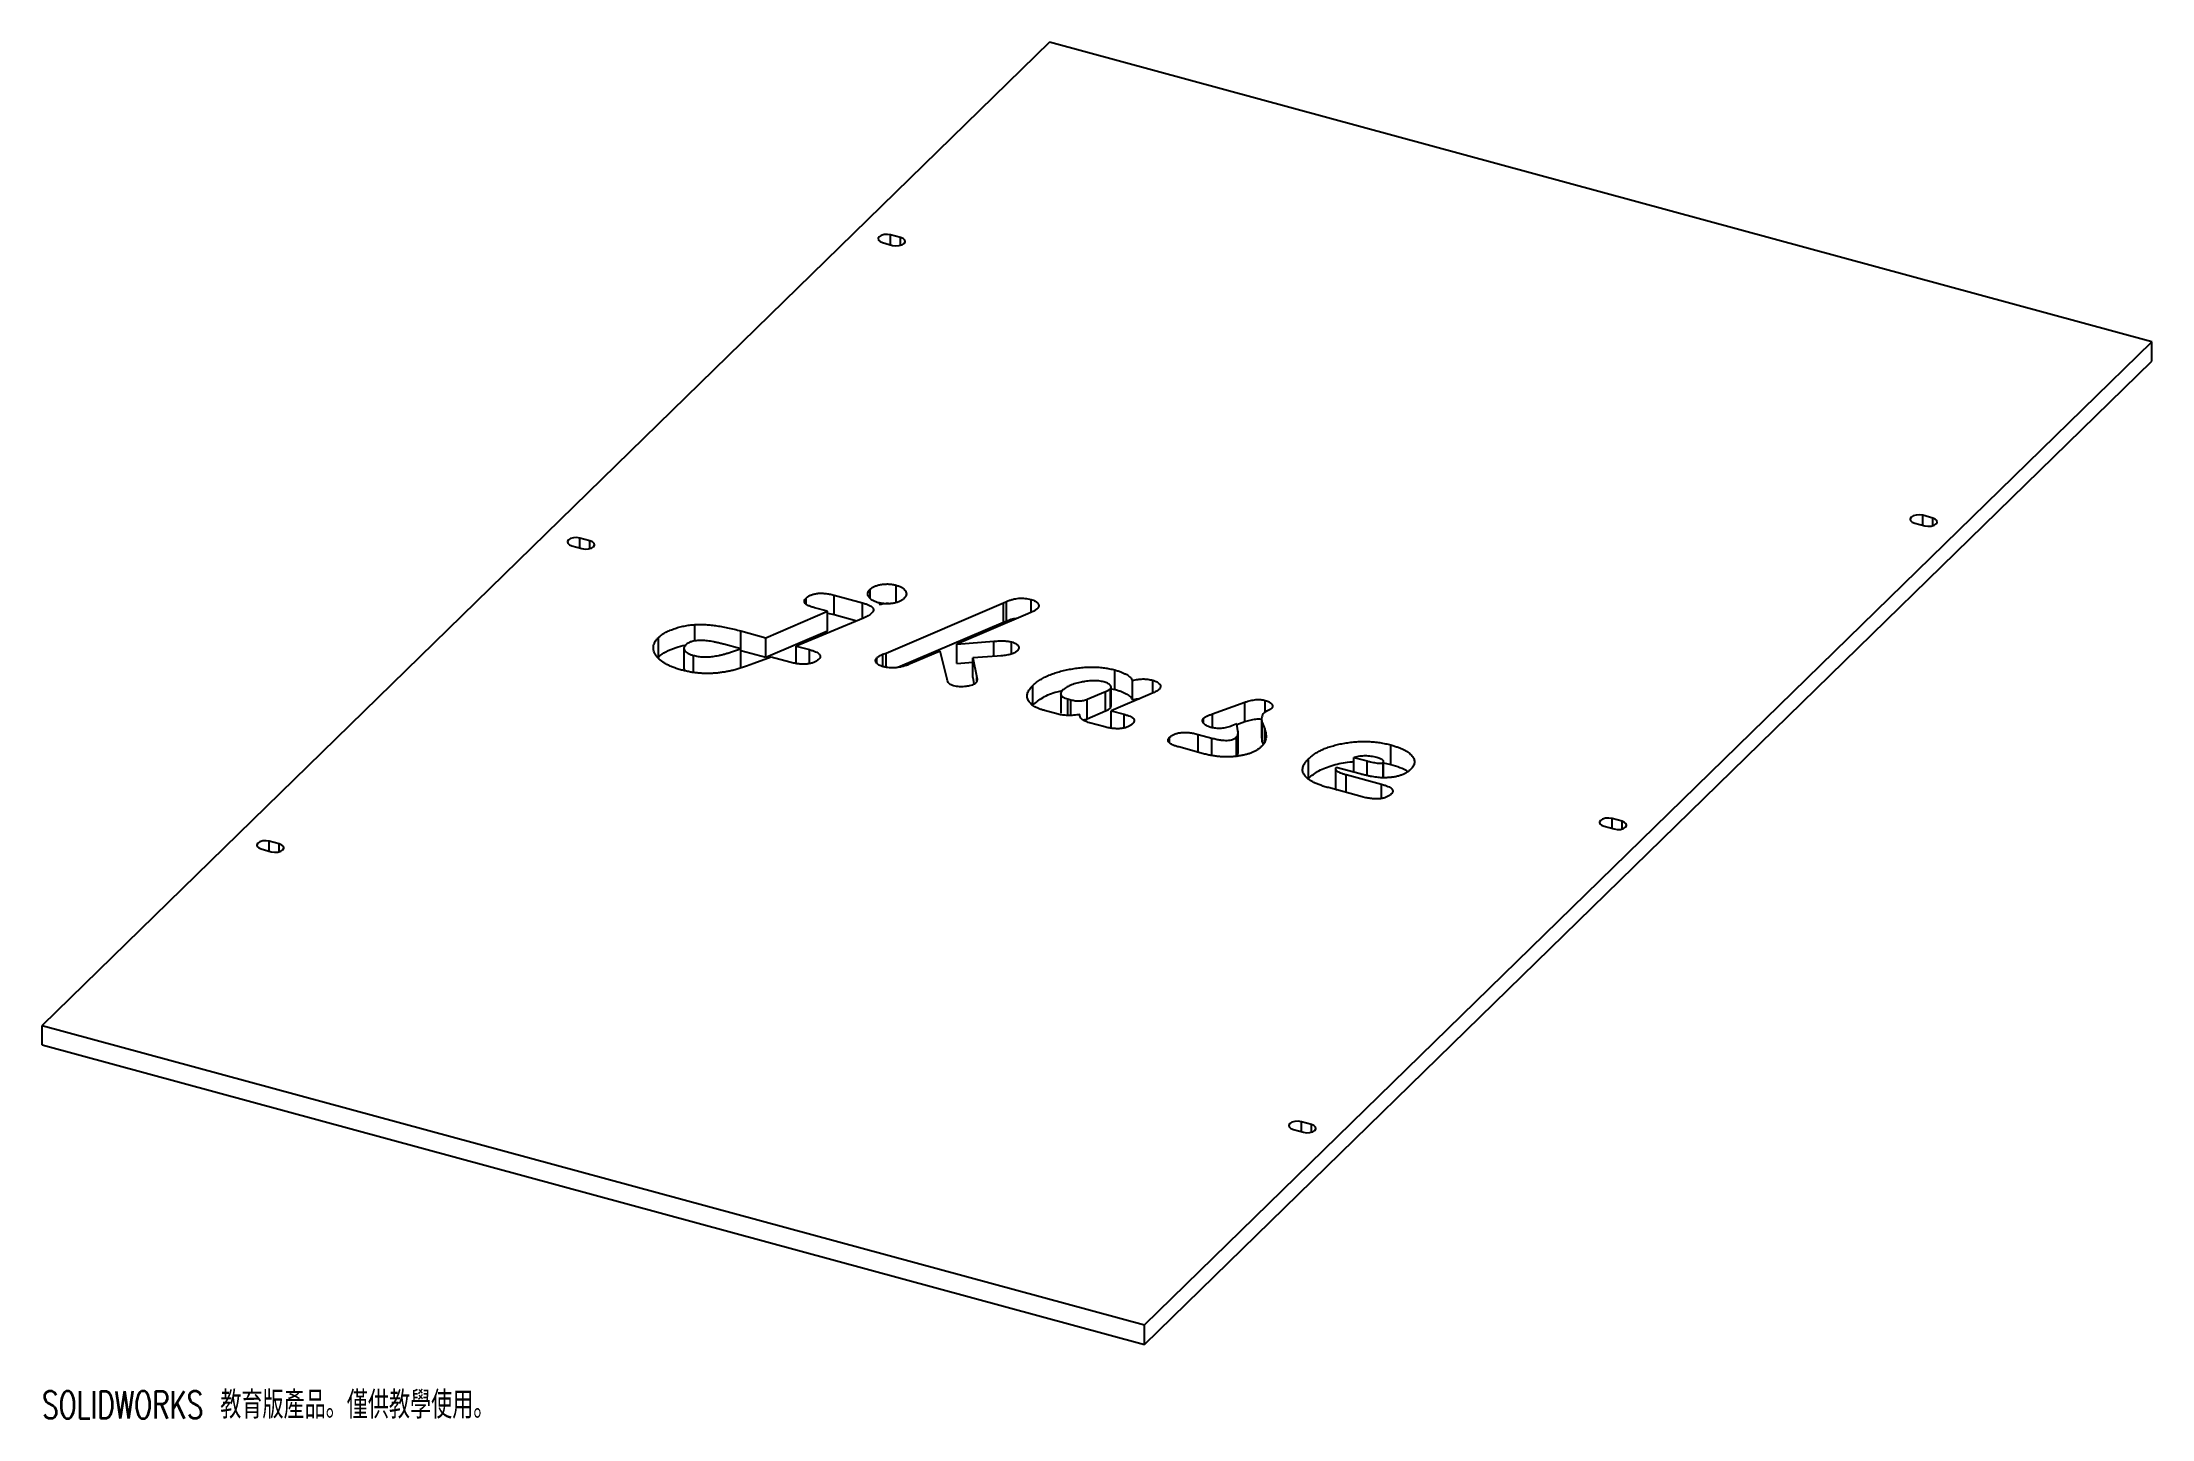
# Paper-space layout '_不等角視圖' of a CAD drawing. Header units: millimetres. Extents: x -188 to 185, y -127 to 116.
import ezdxf

# ---------------------------------------------------------------- set-up
doc = ezdxf.new("R2010")
doc.units = ezdxf.units.MM
doc.styles.add('SLDTEXTSTYLE0', font='TXT', dxfattribs={"width": 0.7, "bigfont": 'bigfont'})

psp = doc.layouts.new('_不等角視圖')

# ---------------------------------------------------------------- linework, layer by layer
at = {"color": 7, "linetype": 'Continuous', "lineweight": 25}
for p, q in [((-10.06, 115.72), (-187.87, -57.83)), ((184.51, 62.84), (-10.06, 115.72)), ((-39.52, 80.34), (-37.75, 79.86)), ((-36.35, 81.23), (-38.12, 81.71)), ((6.7, -110.71), (184.51, 62.84)), ((184.51, 59.41), (184.51, 62.84)), ((6.7, -114.14), (184.51, 59.41)), ((142.67, 30.83), (144.44, 30.35)), ((145.84, 31.71), (144.07, 32.2)), ((-94.36, 26.82), (-92.59, 26.34)), ((-91.19, 27.71), (-92.96, 28.19)), ((-41.73, 17.6), (-41.73, 19.14)), ((-37.15, 16.82), (-37.15, 19.87)), ((-60.16, 10.6), (-49.26, 15.27)), ((-53.03, 16.57), (-53.03, 17.58)), ((-49.26, 15.27), (-51.53, 15.88)), ((-49.26, 11.84), (-49.26, 15.27)), ((-48.1, 18.11), (-43.05, 16.74)), ((-48.1, 14.68), (-48.1, 18.11)), ((-43.05, 14), (-43.05, 16.74)), ((-38.92, 7.89), (-18.2, 16.76)), ((-18.2, 16.76), (-17.68, 16.99)), ((-18.2, 13.34), (-18.2, 16.76)), ((-17.68, 13.56), (-17.68, 16.99)), ((-13.33, 15.06), (-13.88, 14.83)), ((-13.32, 15.06), (-13.32, 17.35)), ((-72.65, 10.02), (-72.65, 12.91)), ((-64.55, 11.79), (-60.16, 10.6)), ((-64.55, 8.36), (-64.55, 11.79)), ((-60.16, 7.17), (-49.26, 11.84)), ((-42.92, 14.05), (-54.77, 9.13)), ((-48.1, 14.68), (-44.06, 13.58)), ((-36.81, 5.37), (-18.2, 13.34)), ((-13.88, 14.83), (-26.42, 9.47)), ((-18.2, 13.34), (-17.68, 13.56)), ((-79.08, 7.19), (-79.08, 10.62)), ((-74.59, 8.74), (-74.59, 5.31)), ((-72.92, 4.49), (-72.92, 7.48)), ((-64.57, 8.63), (-67.52, 9.44)), ((-64.57, 5.21), (-64.57, 8.63)), ((-64.55, 8.36), (-60.16, 7.17)), ((-60.16, 7.17), (-60.16, 10.6)), ((-54.77, 9.13), (-52.44, 8.5)), ((-54.77, 6.03), (-54.77, 9.13)), ((-52.44, 6.02), (-52.44, 8.5)), ((-39.46, 7.67), (-38.92, 7.89)), ((-29.36, 8.21), (-34.66, 5.96)), ((-28.13, 3.26), (-29.36, 8.21)), ((-26.42, 9.47), (-19.86, 9.98)), ((-26.42, 6.04), (-26.42, 9.47)), ((-19.86, 7.3), (-19.86, 9.98)), ((-16.76, 7.75), (-16.76, 9.86)), ((-62.26, 6.04), (-63.53, 5.57)), ((-59.17, 7.17), (-62.26, 6.04)), ((-55.89, 6.27), (-59.17, 7.17)), ((-40.53, 6.12), (-40.53, 7.04)), ((-26.42, 6.04), (-23.62, 6.26)), ((-19.3, 7.34), (-23.62, 7.02)), ((-23.62, 7.02), (-22.89, 3.58)), ((-23.62, 3.59), (-23.62, 7.02)), ((-18.64, 7.39), (-19.3, 7.34)), ((1.45, 1.48), (1.45, 4.91)), ((-28.07, 3), (-28.13, 3.26)), ((-23.62, 3.59), (-23.39, 2.46)), ((-13.03, -1.28), (-13.03, 2.15)), ((-8.09, 0.68), (-8.09, -2.74)), ((-3.39, -0.28), (-0.16, 1.1)), ((-0.16, -2.33), (-0.16, 1.1)), ((0.72, -1.83), (0.72, 1.6)), ((7.69, 0.64), (0.8, -2.29)), ((0.85, -1.56), (0.85, 1.87)), ((0.85, 1.59), (1.45, 1.48)), ((4.58, -0.38), (4.58, 3.05)), ((8.22, 0.86), (7.69, 0.64)), ((8.15, 0.83), (8.15, 3.09)), ((-8.54, -2.91), (-10.93, -2.26)), ((-6.85, -0.21), (-6.32, -0.35)), ((-6.85, -3.12), (-6.85, -0.21)), ((-6.32, -3.08), (-6.32, -0.35)), ((-4.68, -3.19), (-4.68, -2.96)), ((-3.39, -3.7), (-3.39, -0.28)), ((-3.39, -3.7), (-0.16, -2.33)), ((0.72, -1.83), (0.78, -1.56)), ((0.8, -2.29), (3.13, -2.92)), ((0.8, -5.38), (0.8, -2.29)), ((3.13, -5.29), (3.13, -2.92)), ((17.13, -4.48), (17.13, -3.63)), ((18.73, -2.83), (24.42, -0.78)), ((24.42, -4.21), (24.42, -0.78)), ((27.36, -3.72), (27.36, -7.15)), ((28.03, -2.52), (28.03, -0.47)), ((-0.31, -5.14), (-3.01, -4.41)), ((11.14, -7.97), (11.14, -6.98)), ((16.16, -6.46), (18.6, -7.12)), ((16.16, -9.62), (16.16, -6.46)), ((18.6, -10.17), (18.6, -7.12)), ((23.01, -4.63), (22.13, -4.98)), ((22.94, -10.37), (22.94, -6.94)), ((23.21, -5.84), (23.01, -4.63)), ((23.03, -4.71), (24.42, -4.21)), ((23.24, -9.6), (23.24, -6.18)), ((27.39, -7.15), (27.49, -7.78)), ((27.49, -4.35), (27.93, -5.56)), ((27.49, -7.78), (27.49, -4.35)), ((27.93, -7.79), (27.93, -5.56)), ((17.14, -9.89), (12.74, -8.69)), ((27.49, -7.78), (27.66, -8.23)), ((35.67, -14.21), (35.67, -10.78)), ((43.68, -10.52), (46, -11.15)), ((43.68, -13.15), (43.68, -10.52)), ((50.2, -11.77), (50.2, -8.34)), ((40.42, -12.56), (40.42, -15.99)), ((44.77, -13.45), (40.56, -12.3)), ((42.31, -13.57), (48.57, -15.27)), ((48.81, -14.11), (48.81, -11.42)), ((48.9, -14.12), (48.9, -11.23)), ((48.9, -11.51), (50.2, -11.77)), ((45.13, -17.49), (39.16, -15.87)), ((48.57, -17.77), (48.57, -15.27)), ((91, -21.81), (89.23, -21.33)), ((-146.03, -25.81), (-147.79, -25.33)), ((87.83, -22.69), (89.6, -23.17)), ((-149.19, -26.7), (-147.43, -27.18)), ((-187.87, -57.83), (6.7, -110.71)), ((-187.87, -61.26), (-187.87, -57.83)), ((-187.87, -61.26), (6.7, -114.14)), ((33, -76.22), (34.76, -76.7)), ((36.17, -75.33), (34.4, -74.85)), ((6.7, -114.14), (6.7, -110.71))]:
    psp.add_line(p, q, dxfattribs=at)
at = {"color": 8, "linetype": 'Continuous', "lineweight": 25}
for p, q in [((-38.12, 79.96), (-38.12, 81.71)), ((-36.35, 79.86), (-36.35, 81.23)), ((144.07, 30.45), (144.07, 32.2)), ((145.84, 30.35), (145.84, 31.71)), ((-92.96, 26.44), (-92.96, 28.19)), ((-91.19, 26.34), (-91.19, 27.71)), ((-39.46, 5.5), (-39.46, 7.67)), ((-38.92, 5.4), (-38.92, 7.89)), ((-22.89, 2.98), (-22.89, 3.58)), ((18.73, -5.29), (18.73, -2.83)), ((46, -13.74), (46, -11.15)), ((42.31, -16.73), (42.31, -13.57)), ((89.23, -23.07), (89.23, -21.33)), ((91, -23.17), (91, -21.81)), ((-147.79, -27.08), (-147.79, -25.33)), ((-146.03, -27.18), (-146.03, -25.81)), ((34.4, -76.6), (34.4, -74.85)), ((36.17, -76.7), (36.17, -75.33))]:
    psp.add_line(p, q, dxfattribs=at)
at = {"color": 7, "linetype": 'Continuous', "lineweight": 25, "flags": 128}
for points in [[(-38.12, 81.71), (-38.68, 81.8), (-39.26, 81.77), (-39.78, 81.62), (-40.15, 81.39), (-40.31, 81.1), (-40.25, 80.8), (-39.97, 80.53), (-39.52, 80.34)], [(-37.75, 79.86), (-37.19, 79.78), (-36.61, 79.81), (-36.09, 79.95), (-35.73, 80.19), (-35.56, 80.47), (-35.62, 80.77), (-35.9, 81.04), (-36.35, 81.23)], [(144.07, 32.2), (143.51, 32.28), (142.93, 32.25), (142.41, 32.11), (142.04, 31.87), (141.88, 31.58), (141.94, 31.28), (142.22, 31.02), (142.67, 30.83)], [(144.44, 30.35), (145, 30.26), (145.58, 30.29), (146.1, 30.44), (146.47, 30.67), (146.63, 30.96), (146.57, 31.26), (146.29, 31.52), (145.84, 31.71)], [(-92.96, 28.19), (-93.52, 28.27), (-94.1, 28.24), (-94.61, 28.1), (-94.98, 27.87), (-95.15, 27.58), (-95.09, 27.28), (-94.81, 27.01), (-94.36, 26.82)], [(-92.59, 26.34), (-92.03, 26.25), (-91.45, 26.29), (-90.93, 26.43), (-90.56, 26.66), (-90.39, 26.95), (-90.46, 27.25), (-90.73, 27.52), (-91.19, 27.71)], [(89.23, -21.33), (88.67, -21.24), (88.09, -21.27), (87.58, -21.42), (87.21, -21.65), (87.04, -21.94), (87.1, -22.24), (87.38, -22.5), (87.83, -22.69)], [(89.6, -23.17), (90.16, -23.26), (90.74, -23.23), (91.26, -23.09), (91.63, -22.85), (91.8, -22.56), (91.73, -22.26), (91.46, -22), (91, -21.81)], [(-147.79, -25.33), (-148.35, -25.25), (-148.94, -25.28), (-149.45, -25.42), (-149.82, -25.66), (-149.99, -25.95), (-149.93, -26.25), (-149.65, -26.51), (-149.19, -26.7)], [(-147.43, -27.18), (-146.86, -27.27), (-146.28, -27.24), (-145.77, -27.09), (-145.4, -26.86), (-145.23, -26.57), (-145.29, -26.27), (-145.57, -26), (-146.03, -25.81)], [(34.4, -74.85), (33.84, -74.76), (33.25, -74.79), (32.74, -74.94), (32.37, -75.17), (32.2, -75.46), (32.26, -75.76), (32.54, -76.03), (33, -76.22)], [(34.76, -76.7), (35.33, -76.78), (35.91, -76.75), (36.42, -76.61), (36.79, -76.37), (36.96, -76.09), (36.9, -75.79), (36.62, -75.52), (36.17, -75.33)]]:
    psp.add_lwpolyline(points, dxfattribs=at)
at = {"color": 7, "linetype": 'Continuous', "lineweight": 25}
for points, knots in [([(-40.31, 16.78), (-40.51, 16.84), (-40.89, 16.96), (-41.37, 17.2), (-41.73, 17.49), (-41.99, 17.81), (-42.13, 18.15), (-42.14, 18.49), (-42.01, 18.83), (-41.82, 19.04), (-41.73, 19.14)], [0, 0, 0, 0, 0.127804, 0.250703, 0.372885, 0.5, 0.627115, 0.749297, 0.872196, 1, 1, 1, 1]), ([(-41.73, 19.14), (-41.61, 19.24), (-41.38, 19.44), (-40.91, 19.69), (-40.36, 19.88), (-39.74, 20.01), (-39.08, 20.08), (-38.41, 20.09), (-37.76, 20.02), (-37.35, 19.92), (-37.15, 19.87)], [0, 0, 0, 0, 0.127804, 0.250703, 0.372885, 0.5, 0.627115, 0.749297, 0.872196, 1, 1, 1, 1]), ([(-37.15, 19.87), (-36.95, 19.81), (-36.57, 19.69), (-36.09, 19.45), (-35.72, 19.17), (-35.46, 18.85), (-35.33, 18.51), (-35.31, 18.17), (-35.45, 17.83), (-35.63, 17.62), (-35.73, 17.51)], [0, 0, 0, 0, 0.127804, 0.250703, 0.372885, 0.5, 0.627115, 0.749297, 0.872196, 1, 1, 1, 1]), ([(-51.53, 15.88), (-51.73, 15.94), (-52.1, 16.05), (-52.57, 16.24), (-52.94, 16.43), (-53.18, 16.65), (-53.33, 16.87), (-53.35, 17.11), (-53.26, 17.35), (-53.11, 17.5), (-53.03, 17.58)], [0, 0, 0, 0, 0.162571, 0.306707, 0.431551, 0.545856, 0.653409, 0.760675, 0.873126, 1, 1, 1, 1]), ([(-53.03, 17.58), (-52.91, 17.69), (-52.68, 17.9), (-52.21, 18.14), (-51.65, 18.32), (-51.03, 18.43), (-50.35, 18.47), (-49.62, 18.42), (-48.86, 18.3), (-48.36, 18.18), (-48.1, 18.11)], [0, 0, 0, 0, 0.1254224, 0.2416454, 0.351959, 0.464816, 0.5824845, 0.7085882, 0.8463796, 1, 1, 1, 1]), ([(-49.26, 14.93), (-49.26, 14.93), (-48.84, 14.9), (-48.47, 14.79), (-48.1, 14.68)], [0, 0, 0, 0, 0.004929, 1, 1, 1, 1]), ([(-43.05, 16.74), (-42.84, 16.68), (-42.45, 16.57), (-41.94, 16.36), (-41.56, 16.15), (-41.28, 15.92), (-41.14, 15.68), (-41.13, 15.43), (-41.23, 15.16), (-41.39, 14.99), (-41.47, 14.91)], [0, 0, 0, 0, 0.16211, 0.304092, 0.429135, 0.543747, 0.650388, 0.758483, 0.872522, 1, 1, 1, 1]), ([(-41.47, 14.91), (-41.55, 14.83), (-41.72, 14.69), (-42.05, 14.47), (-42.45, 14.26), (-42.76, 14.12), (-42.92, 14.05)], [0, 0, 0, 0, 0.217445, 0.453913, 0.716313, 1, 1, 1, 1]), ([(-35.73, 17.51), (-35.85, 17.41), (-36.08, 17.22), (-36.54, 16.97), (-37.1, 16.78), (-37.72, 16.65), (-38.38, 16.58), (-39.04, 16.57), (-39.7, 16.64), (-40.1, 16.73), (-40.31, 16.78)], [0, 0, 0, 0, 0.127804, 0.250703, 0.372885, 0.5, 0.627115, 0.749297, 0.872196, 1, 1, 1, 1]), ([(-40.14, 16.45), (-39.91, 16.51), (-39.33, 16.66), (-38.58, 16.7), (-38.17, 16.62), (-38.13, 16.61)], [0, 0, 0, 0, 0.37831, 0.936696, 1, 1, 1, 1]), ([(-17.68, 16.99), (-17.5, 17.06), (-17.15, 17.2), (-16.59, 17.37), (-16.04, 17.49), (-15.49, 17.56), (-14.94, 17.57), (-14.39, 17.55), (-13.84, 17.47), (-13.5, 17.39), (-13.32, 17.35)], [0, 0, 0, 0, 0.146264, 0.281099, 0.406706, 0.526791, 0.641274, 0.756892, 0.875174, 1, 1, 1, 1]), ([(-12.22, 15.72), (-12.28, 15.66), (-12.41, 15.55), (-12.67, 15.39), (-12.97, 15.22), (-13.21, 15.11), (-13.33, 15.06)], [0, 0, 0, 0, 0.215421, 0.455513, 0.713431, 1, 1, 1, 1]), ([(-13.32, 17.35), (-13.18, 17.3), (-12.9, 17.22), (-12.56, 17.05), (-12.28, 16.85), (-12.09, 16.63), (-11.97, 16.39), (-11.95, 16.16), (-12.03, 15.93), (-12.15, 15.79), (-12.22, 15.72)], [0, 0, 0, 0, 0.13161, 0.257943, 0.381164, 0.511159, 0.638984, 0.758259, 0.877853, 1, 1, 1, 1]), ([(-79.08, 10.62), (-78.92, 10.76), (-78.59, 11.06), (-77.96, 11.47), (-77.22, 11.83), (-76.39, 12.16), (-75.51, 12.45), (-74.58, 12.67), (-73.62, 12.83), (-72.97, 12.88), (-72.65, 12.91)], [0, 0, 0, 0, 0.122088, 0.245153, 0.370377, 0.500452, 0.63075, 0.75555, 0.87863, 1, 1, 1, 1]), ([(-72.65, 12.91), (-72.37, 12.92), (-71.8, 12.95), (-70.91, 12.93), (-69.98, 12.85), (-68.99, 12.74), (-67.95, 12.57), (-66.86, 12.36), (-65.71, 12.1), (-64.94, 11.89), (-64.55, 11.79)], [0, 0, 0, 0, 0.097257, 0.201241, 0.312329, 0.430955, 0.558465, 0.695743, 0.843041, 1, 1, 1, 1]), ([(-17.68, 13.56), (-17.33, 13.7), (-16.71, 13.95), (-15.95, 14.04), (-15.62, 14.08)], [0, 0, 0, 0, 0.568145, 1, 1, 1, 1]), ([(-75.01, 4.89), (-75.28, 4.97), (-75.8, 5.12), (-76.53, 5.38), (-77.19, 5.66), (-77.79, 5.97), (-78.32, 6.3), (-78.78, 6.65), (-79.18, 7.03), (-79.5, 7.43), (-79.75, 7.83), (-79.92, 8.24), (-80, 8.65), (-79.98, 9.05), (-79.9, 9.45), (-79.72, 9.84), (-79.45, 10.24), (-79.21, 10.49), (-79.08, 10.62)], [0, 0, 0, 0, 0.069514, 0.136253, 0.201226, 0.264435, 0.326951, 0.389595, 0.45243, 0.515853, 0.578951, 0.640045, 0.699473, 0.758258, 0.816801, 0.876416, 0.936868, 1, 1, 1, 1]), ([(-79.08, 7.19), (-78.68, 7.52), (-77.86, 8.18), (-76.14, 8.83), (-74.93, 9.2), (-74.33, 9.27), (-74.31, 9.28)], [0, 0, 0, 0, 0.354732, 0.709715, 0.9888, 1, 1, 1, 1]), ([(-74.29, 9.31), (-74.37, 9.23), (-74.51, 9.06), (-74.61, 8.8), (-74.57, 8.54), (-74.44, 8.29), (-74.2, 8.05), (-73.86, 7.83), (-73.44, 7.63), (-73.1, 7.53), (-72.92, 7.48)], [0, 0, 0, 0, 0.123259, 0.241276, 0.357306, 0.477, 0.60076, 0.725527, 0.857043, 1, 1, 1, 1]), ([(-67.52, 9.44), (-67.74, 9.49), (-68.14, 9.6), (-68.75, 9.75), (-69.33, 9.86), (-69.88, 9.96), (-70.4, 10.03), (-70.89, 10.08), (-71.36, 10.11), (-71.8, 10.11), (-72.21, 10.09), (-72.6, 10.05), (-72.96, 9.99), (-73.28, 9.9), (-73.58, 9.79), (-73.85, 9.65), (-74.1, 9.49), (-74.23, 9.37), (-74.29, 9.31)], [0, 0, 0, 0, 0.0937075, 0.1810266, 0.2622604, 0.3392748, 0.4097064, 0.4754559, 0.5374675, 0.5947172, 0.6490045, 0.6997189, 0.7489524, 0.7970634, 0.8456017, 0.8951835, 0.9461264, 1, 1, 1, 1]), ([(-72.92, 7.48), (-72.65, 7.42), (-72.12, 7.29), (-71.25, 7.2), (-70.35, 7.2), (-69.59, 7.27), (-68.96, 7.37), (-68.44, 7.47), (-67.88, 7.6), (-67.29, 7.76), (-66.66, 7.93), (-65.99, 8.14), (-65.29, 8.38), (-64.81, 8.55), (-64.57, 8.63)], [0, 0, 0, 0, 0.0970985, 0.1930806, 0.2889473, 0.3904771, 0.4457427, 0.5065978, 0.5733107, 0.6460847, 0.7248488, 0.8105764, 0.902045, 1, 1, 1, 1]), ([(-52.44, 8.5), (-52.24, 8.44), (-51.85, 8.33), (-51.36, 8.13), (-50.97, 7.93), (-50.7, 7.72), (-50.56, 7.49), (-50.52, 7.25), (-50.62, 7), (-50.75, 6.85), (-50.83, 6.77)], [0, 0, 0, 0, 0.165055, 0.312056, 0.438429, 0.55326, 0.66041, 0.766664, 0.876232, 1, 1, 1, 1]), ([(-40.53, 7.04), (-40.47, 7.09), (-40.35, 7.2), (-40.1, 7.36), (-39.81, 7.52), (-39.58, 7.62), (-39.46, 7.67)], [0, 0, 0, 0, 0.21603, 0.457935, 0.713268, 1, 1, 1, 1]), ([(-19.86, 9.98), (-19.54, 10), (-18.94, 10.04), (-18.1, 10.04), (-17.37, 9.99), (-16.95, 9.9), (-16.76, 9.86)], [0, 0, 0, 0, 0.3069444, 0.5724922, 0.8013201, 1, 1, 1, 1]), ([(-15.74, 8.29), (-15.81, 8.23), (-15.94, 8.11), (-16.19, 7.95), (-16.5, 7.82), (-16.84, 7.69), (-17.22, 7.6), (-17.65, 7.51), (-18.13, 7.44), (-18.46, 7.41), (-18.64, 7.39)], [0, 0, 0, 0, 0.11302, 0.223959, 0.337997, 0.455947, 0.578812, 0.70873, 0.849718, 1, 1, 1, 1]), ([(-16.76, 9.86), (-16.62, 9.81), (-16.35, 9.73), (-16.02, 9.57), (-15.76, 9.38), (-15.58, 9.17), (-15.48, 8.94), (-15.46, 8.72), (-15.55, 8.5), (-15.68, 8.36), (-15.74, 8.29)], [0, 0, 0, 0, 0.134649, 0.259555, 0.383051, 0.50935, 0.633866, 0.753992, 0.873208, 1, 1, 1, 1]), ([(-63.53, 5.57), (-63.78, 5.48), (-64.26, 5.31), (-65.01, 5.08), (-65.75, 4.88), (-66.48, 4.71), (-67.21, 4.57), (-67.94, 4.46), (-68.67, 4.36), (-69.39, 4.31), (-70.11, 4.28), (-70.82, 4.28), (-71.53, 4.31), (-72.24, 4.37), (-72.94, 4.45), (-73.64, 4.57), (-74.33, 4.72), (-74.78, 4.83), (-75.01, 4.89)], [0, 0, 0, 0, 0.0733705, 0.1443784, 0.2124541, 0.2782938, 0.3421226, 0.4045969, 0.4651662, 0.5246466, 0.5832857, 0.6414051, 0.6993348, 0.7577689, 0.8168753, 0.8766855, 0.9375924, 1, 1, 1, 1]), ([(-74.58, 5.31), (-74.58, 5.3), (-74.68, 5.12), (-74.49, 4.93), (-74.31, 4.75)], [0, 0, 0, 0, 0.036235, 1, 1, 1, 1]), ([(-50.83, 6.77), (-50.95, 6.66), (-51.18, 6.46), (-51.66, 6.21), (-52.23, 6.04), (-52.87, 5.94), (-53.57, 5.91), (-54.31, 5.95), (-55.1, 6.08), (-55.61, 6.21), (-55.89, 6.27)], [0, 0, 0, 0, 0.121983, 0.2353356, 0.3449345, 0.4591951, 0.5778162, 0.7055157, 0.8441869, 1, 1, 1, 1]), ([(-39.4, 5.48), (-39.54, 5.52), (-39.81, 5.61), (-40.17, 5.77), (-40.44, 5.96), (-40.64, 6.17), (-40.75, 6.39), (-40.78, 6.62), (-40.71, 6.84), (-40.59, 6.97), (-40.53, 7.04)], [0, 0, 0, 0, 0.136149, 0.265829, 0.392433, 0.519037, 0.64426, 0.763265, 0.879511, 1, 1, 1, 1]), ([(-34.66, 5.96), (-34.87, 5.88), (-35.27, 5.72), (-35.89, 5.53), (-36.51, 5.39), (-37.11, 5.3), (-37.7, 5.26), (-38.29, 5.28), (-38.86, 5.35), (-39.22, 5.43), (-39.4, 5.48)], [0, 0, 0, 0, 0.153583, 0.293496, 0.423478, 0.542965, 0.658406, 0.770942, 0.882865, 1, 1, 1, 1]), ([(-13.03, 2.15), (-12.85, 2.32), (-12.5, 2.64), (-11.86, 3.1), (-11.15, 3.51), (-10.37, 3.89), (-9.51, 4.23), (-8.59, 4.54), (-7.58, 4.8), (-6.53, 5.03), (-5.44, 5.21), (-4.37, 5.34), (-3.33, 5.41), (-2.32, 5.43), (-1.33, 5.38), (-0.37, 5.29), (0.56, 5.13), (1.15, 4.98), (1.45, 4.91)], [0, 0, 0, 0, 0.0649, 0.12826, 0.191466, 0.25429, 0.317715, 0.382102, 0.448052, 0.516538, 0.584429, 0.648666, 0.710123, 0.769869, 0.827606, 0.88481, 0.942135, 1, 1, 1, 1]), ([(1.45, 4.91), (1.66, 4.85), (2.07, 4.73), (2.65, 4.53), (3.14, 4.31), (3.59, 4.09), (3.94, 3.84), (4.23, 3.59), (4.45, 3.33), (4.54, 3.14), (4.58, 3.05)], [0, 0, 0, 0, 0.148469, 0.287729, 0.419248, 0.543323, 0.66139, 0.775405, 0.88792, 1, 1, 1, 1]), ([(-27, 2.11), (-27.14, 2.15), (-27.42, 2.24), (-27.73, 2.46), (-27.97, 2.71), (-28.03, 2.9), (-28.07, 3)], [0, 0, 0, 0, 0.232858, 0.466629, 0.71761, 1, 1, 1, 1]), ([(-23.06, 2.64), (-23.15, 2.56), (-23.33, 2.41), (-23.73, 2.23), (-24.21, 2.09), (-24.76, 1.99), (-25.35, 1.93), (-25.92, 1.93), (-26.48, 1.99), (-26.83, 2.07), (-27, 2.11)], [0, 0, 0, 0, 0.116073, 0.232071, 0.353539, 0.486655, 0.620706, 0.749385, 0.872923, 1, 1, 1, 1]), ([(-22.89, 3.58), (-22.88, 3.48), (-22.84, 3.3), (-22.85, 3.04), (-22.91, 2.82), (-23.01, 2.7), (-23.06, 2.64)], [0, 0, 0, 0, 0.313972, 0.580604, 0.808766, 1, 1, 1, 1]), ([(-10.93, -2.26), (-11.12, -2.2), (-11.49, -2.1), (-11.99, -1.91), (-12.44, -1.71), (-12.82, -1.48), (-13.17, -1.24), (-13.45, -0.98), (-13.67, -0.7), (-13.84, -0.41), (-13.95, -0.1), (-14.01, 0.21), (-14, 0.53), (-13.93, 0.85), (-13.79, 1.17), (-13.61, 1.49), (-13.35, 1.82), (-13.14, 2.04), (-13.03, 2.15)], [0, 0, 0, 0, 0.06493, 0.126827, 0.186993, 0.245644, 0.303664, 0.361399, 0.420633, 0.480616, 0.541512, 0.602803, 0.66433, 0.727075, 0.7916, 0.857725, 0.927236, 1, 1, 1, 1]), ([(-13.03, -1.28), (-12.46, -0.82), (-11.33, 0.1), (-9.39, 0.94), (-8.09, 1.21), (-7.77, 1.28)], [0, 0, 0, 0, 0.429415, 0.858874, 1, 1, 1, 1]), ([(-7.7, 1.37), (-7.78, 1.28), (-7.93, 1.12), (-8.07, 0.88), (-8.11, 0.66), (-8.04, 0.45), (-7.88, 0.25), (-7.63, 0.07), (-7.27, -0.08), (-7, -0.16), (-6.85, -0.21)], [0, 0, 0, 0, 0.1479617, 0.2809313, 0.3992904, 0.5088574, 0.6192992, 0.7339822, 0.8597913, 1, 1, 1, 1]), ([(-0.5, 2.8), (-0.63, 2.84), (-0.89, 2.9), (-1.33, 2.96), (-1.78, 3), (-2.26, 3.01), (-2.76, 2.99), (-3.29, 2.94), (-3.84, 2.86), (-4.59, 2.73), (-5.48, 2.52), (-6.4, 2.2), (-7.17, 1.82), (-7.53, 1.51), (-7.7, 1.37)], [0, 0, 0, 0, 0.052309, 0.105644, 0.159961, 0.216069, 0.276577, 0.340232, 0.408142, 0.480813, 0.623943, 0.755386, 0.878942, 1, 1, 1, 1]), ([(0.72, 1.6), (0.75, 1.65), (0.83, 1.74), (0.86, 1.9), (0.78, 2.07), (0.65, 2.24), (0.45, 2.41), (0.19, 2.56), (-0.13, 2.7), (-0.37, 2.77), (-0.5, 2.8)], [0, 0, 0, 0, 0.1013229, 0.204401, 0.3155455, 0.4404686, 0.5742439, 0.7104772, 0.8505196, 1, 1, 1, 1]), ([(-0.16, 1.1), (0.03, 1.18), (0.37, 1.33), (0.61, 1.52), (0.72, 1.6)], [0, 0, 0, 0, 0.56228, 1, 1, 1, 1]), ([(1.45, 1.48), (1.66, 1.42), (2.07, 1.3), (2.65, 1.1), (3.14, 0.88), (3.59, 0.66), (3.94, 0.41), (4.23, 0.16), (4.45, -0.1), (4.54, -0.29), (4.58, -0.38)], [0, 0, 0, 0, 0.148469, 0.287729, 0.419248, 0.543323, 0.66139, 0.775405, 0.88792, 1, 1, 1, 1]), ([(4.58, 3.05), (4.73, 3.08), (5.03, 3.16), (5.49, 3.24), (5.95, 3.29), (6.4, 3.32), (6.85, 3.3), (7.29, 3.27), (7.73, 3.19), (8.01, 3.12), (8.15, 3.09)], [0, 0, 0, 0, 0.13787, 0.267826, 0.39149, 0.513356, 0.632002, 0.751776, 0.87289, 1, 1, 1, 1]), ([(8.15, 3.09), (8.29, 3.04), (8.58, 2.96), (8.94, 2.79), (9.21, 2.59), (9.41, 2.37), (9.53, 2.15), (9.54, 1.91), (9.47, 1.68), (9.34, 1.54), (9.27, 1.47)], [0, 0, 0, 0, 0.135644, 0.2653888, 0.3888357, 0.5152415, 0.639201, 0.7577356, 0.8757339, 1, 1, 1, 1]), ([(9.27, 1.47), (9.22, 1.42), (9.1, 1.31), (8.86, 1.16), (8.56, 1.01), (8.33, 0.91), (8.22, 0.86)], [0, 0, 0, 0, 0.211809, 0.4493446, 0.7113049, 1, 1, 1, 1]), ([(-4.68, -2.96), (-5.05, -3.01), (-5.76, -3.11), (-6.79, -3.13), (-7.73, -3.09), (-8.27, -2.97), (-8.54, -2.91)], [0, 0, 0, 0, 0.293089, 0.552243, 0.783735, 1, 1, 1, 1]), ([(-6.32, -0.35), (-6.18, -0.39), (-5.92, -0.45), (-5.52, -0.52), (-5.13, -0.56), (-4.75, -0.57), (-4.39, -0.54), (-4.04, -0.49), (-3.7, -0.4), (-3.5, -0.32), (-3.39, -0.28)], [0, 0, 0, 0, 0.144708, 0.2798649, 0.4055769, 0.5237592, 0.6403336, 0.7553219, 0.8737414, 1, 1, 1, 1]), ([(-3.01, -4.41), (-3.15, -4.37), (-3.43, -4.29), (-3.79, -4.14), (-4.09, -3.98), (-4.34, -3.81), (-4.52, -3.61), (-4.64, -3.41), (-4.7, -3.19), (-4.68, -3.04), (-4.68, -2.96)], [0, 0, 0, 0, 0.1419503, 0.2714272, 0.3949916, 0.5154146, 0.6312222, 0.7486117, 0.8705232, 1, 1, 1, 1]), ([(-4.13, -3.92), (-4.08, -3.91), (-3.8, -3.88), (-3.58, -3.78), (-3.39, -3.7)], [0, 0, 0, 0, 0.189153, 1, 1, 1, 1]), ([(-0.16, -2.33), (0.03, -2.25), (0.37, -2.1), (0.61, -1.91), (0.72, -1.83)], [0, 0, 0, 0, 0.56228, 1, 1, 1, 1]), ([(3.13, -2.92), (3.32, -2.98), (3.68, -3.08), (4.15, -3.26), (4.5, -3.46), (4.76, -3.67), (4.88, -3.89), (4.9, -4.12), (4.81, -4.36), (4.67, -4.51), (4.59, -4.59)], [0, 0, 0, 0, 0.161777, 0.304562, 0.432041, 0.544948, 0.651814, 0.758468, 0.872769, 1, 1, 1, 1]), ([(4.58, -0.38), (4.89, -0.3), (5.28, -0.19), (5.71, -0.17), (5.8, -0.17)], [0, 0, 0, 0, 0.805035, 1, 1, 1, 1]), ([(18.42, -5.23), (18.28, -5.19), (18, -5.1), (17.64, -4.93), (17.35, -4.73), (17.12, -4.51), (16.97, -4.28), (16.92, -4.05), (16.96, -3.83), (17.07, -3.7), (17.13, -3.63)], [0, 0, 0, 0, 0.132162, 0.262212, 0.392822, 0.527264, 0.658152, 0.776182, 0.888522, 1, 1, 1, 1]), ([(17.13, -3.63), (17.21, -3.57), (17.37, -3.43), (17.74, -3.24), (18.19, -3.03), (18.54, -2.9), (18.73, -2.83)], [0, 0, 0, 0, 0.1921, 0.422447, 0.69022, 1, 1, 1, 1]), ([(24.42, -0.78), (24.59, -0.73), (24.91, -0.62), (25.4, -0.49), (25.88, -0.4), (26.34, -0.33), (26.79, -0.31), (27.22, -0.33), (27.64, -0.38), (27.9, -0.44), (28.03, -0.47)], [0, 0, 0, 0, 0.156861, 0.298757, 0.431175, 0.554463, 0.66987, 0.779853, 0.889652, 1, 1, 1, 1]), ([(27.82, -2.67), (27.72, -2.79), (27.51, -3.03), (27.37, -3.44), (27.35, -3.88), (27.44, -4.19), (27.49, -4.35)], [0, 0, 0, 0, 0.22587, 0.4605478, 0.7183659, 1, 1, 1, 1]), ([(28.42, -2.29), (28.3, -2.36), (28.07, -2.47), (27.9, -2.61), (27.82, -2.67)], [0, 0, 0, 0, 0.5415597, 1, 1, 1, 1]), ([(28.03, -0.47), (28.16, -0.51), (28.41, -0.59), (28.73, -0.74), (28.99, -0.92), (29.16, -1.13), (29.29, -1.34), (29.31, -1.55), (29.25, -1.75), (29.14, -1.88), (29.08, -1.94)], [0, 0, 0, 0, 0.134522, 0.262623, 0.389138, 0.517803, 0.645269, 0.764585, 0.879895, 1, 1, 1, 1]), ([(29.08, -1.94), (29.06, -1.96), (29, -2.01), (28.86, -2.09), (28.66, -2.18), (28.51, -2.26), (28.42, -2.29)], [0, 0, 0, 0, 0.140576, 0.352943, 0.639153, 1, 1, 1, 1]), ([(4.59, -4.59), (4.47, -4.7), (4.24, -4.91), (3.76, -5.16), (3.2, -5.33), (2.57, -5.45), (1.9, -5.48), (1.18, -5.44), (0.43, -5.33), (-0.05, -5.21), (-0.31, -5.14)], [0, 0, 0, 0, 0.127508, 0.244515, 0.357277, 0.471798, 0.59026, 0.714211, 0.850239, 1, 1, 1, 1]), ([(12.74, -8.69), (12.54, -8.63), (12.16, -8.52), (11.66, -8.33), (11.29, -8.13), (11.02, -7.92), (10.87, -7.69), (10.84, -7.46), (10.93, -7.22), (11.07, -7.06), (11.14, -6.98)], [0, 0, 0, 0, 0.165442, 0.310681, 0.439182, 0.55399, 0.660153, 0.765416, 0.876358, 1, 1, 1, 1]), ([(11.14, -6.98), (11.26, -6.87), (11.5, -6.67), (11.98, -6.42), (12.55, -6.24), (13.19, -6.14), (13.88, -6.11), (14.62, -6.15), (15.39, -6.27), (15.89, -6.4), (16.16, -6.46)], [0, 0, 0, 0, 0.125172, 0.240392, 0.351714, 0.464952, 0.584306, 0.710974, 0.848104, 1, 1, 1, 1]), ([(22.13, -4.98), (21.97, -5.04), (21.66, -5.14), (21.18, -5.27), (20.7, -5.36), (20.23, -5.41), (19.76, -5.43), (19.3, -5.4), (18.85, -5.34), (18.57, -5.27), (18.42, -5.23)], [0, 0, 0, 0, 0.146765, 0.282234, 0.409648, 0.529882, 0.646619, 0.761768, 0.878505, 1, 1, 1, 1]), ([(18.6, -7.12), (18.86, -7.19), (19.34, -7.32), (20.06, -7.45), (20.7, -7.52), (21.29, -7.53), (21.82, -7.48), (22.28, -7.36), (22.66, -7.18), (22.84, -7.02), (22.94, -6.94)], [0, 0, 0, 0, 0.17532, 0.329243, 0.462374, 0.579244, 0.684413, 0.78523, 0.887417, 1, 1, 1, 1]), ([(22.94, -6.94), (23, -6.87), (23.13, -6.72), (23.22, -6.46), (23.26, -6.16), (23.23, -5.95), (23.21, -5.84)], [0, 0, 0, 0, 0.205686, 0.4388, 0.701717, 1, 1, 1, 1]), ([(24.42, -4.21), (24.72, -4.11), (25.33, -3.91), (26.29, -3.76), (27, -3.72), (27.32, -3.78), (27.36, -3.79)], [0, 0, 0, 0, 0.342403, 0.684424, 0.952899, 1, 1, 1, 1]), ([(27.93, -5.56), (27.98, -5.71), (28.07, -6), (28.15, -6.43), (28.18, -6.84), (28.14, -7.24), (28.04, -7.61), (27.87, -7.96), (27.66, -8.3), (27.46, -8.51), (27.36, -8.61)], [0, 0, 0, 0, 0.146211, 0.283856, 0.41605, 0.541383, 0.661234, 0.777655, 0.889435, 1, 1, 1, 1]), ([(27.36, -8.61), (27.24, -8.72), (27.01, -8.94), (26.58, -9.23), (26.11, -9.49), (25.59, -9.72), (25.03, -9.93), (24.41, -10.09), (23.75, -10.23), (23.05, -10.34), (22.32, -10.41), (21.58, -10.44), (20.84, -10.45), (20.1, -10.41), (19.36, -10.33), (18.62, -10.22), (17.87, -10.08), (17.39, -9.95), (17.14, -9.89)], [0, 0, 0, 0, 0.062078, 0.122354, 0.180908, 0.23904, 0.29747, 0.356409, 0.417069, 0.480074, 0.54344, 0.606557, 0.669305, 0.732241, 0.796417, 0.862177, 0.929526, 1, 1, 1, 1]), ([(22.94, -10.37), (23.08, -10.17), (23.25, -9.92), (23.23, -9.66), (23.22, -9.6)], [0, 0, 0, 0, 0.7960216, 1, 1, 1, 1]), ([(39.16, -15.87), (38.9, -15.8), (38.38, -15.65), (37.65, -15.4), (37.01, -15.15), (36.44, -14.88), (35.94, -14.59), (35.52, -14.3), (35.19, -13.99), (34.92, -13.67), (34.74, -13.34), (34.62, -13), (34.61, -12.65), (34.66, -12.29), (34.79, -11.93), (35, -11.55), (35.29, -11.17), (35.54, -10.91), (35.67, -10.78)], [0, 0, 0, 0, 0.076694, 0.148395, 0.216645, 0.280725, 0.342289, 0.401363, 0.458122, 0.514299, 0.56977, 0.625318, 0.681564, 0.739403, 0.799452, 0.862712, 0.929199, 1, 1, 1, 1]), ([(35.67, -10.78), (35.85, -10.62), (36.2, -10.29), (36.83, -9.84), (37.53, -9.44), (38.29, -9.06), (39.14, -8.74), (40.04, -8.45), (41.02, -8.21), (42.05, -8.01), (43.1, -7.86), (44.16, -7.76), (45.21, -7.72), (46.24, -7.73), (47.25, -7.8), (48.26, -7.92), (49.25, -8.1), (49.88, -8.26), (50.2, -8.34)], [0, 0, 0, 0, 0.065025, 0.128095, 0.190208, 0.251836, 0.313494, 0.375481, 0.439192, 0.504689, 0.570079, 0.633297, 0.69452, 0.755043, 0.81538, 0.875573, 0.937055, 1, 1, 1, 1]), ([(47.73, -10.57), (47.56, -10.52), (47.24, -10.44), (46.72, -10.35), (46.21, -10.29), (45.7, -10.27), (45.19, -10.28), (44.68, -10.33), (44.17, -10.4), (43.84, -10.48), (43.68, -10.52)], [0, 0, 0, 0, 0.132384, 0.259501, 0.382952, 0.502939, 0.624376, 0.744888, 0.870352, 1, 1, 1, 1]), ([(46, -11.15), (46.2, -11.2), (46.56, -11.3), (47.08, -11.41), (47.53, -11.5), (47.92, -11.56), (48.24, -11.58), (48.5, -11.56), (48.71, -11.51), (48.78, -11.45), (48.81, -11.42)], [0, 0, 0, 0, 0.2131368, 0.3969527, 0.5541174, 0.6813805, 0.7851978, 0.8691031, 0.9351933, 1, 1, 1, 1]), ([(48.81, -11.42), (48.84, -11.38), (48.89, -11.31), (48.91, -11.19), (48.84, -11.08), (48.73, -10.97), (48.56, -10.87), (48.34, -10.76), (48.06, -10.66), (47.84, -10.6), (47.73, -10.57)], [0, 0, 0, 0, 0.104818, 0.204206, 0.304476, 0.410767, 0.530408, 0.667075, 0.822812, 1, 1, 1, 1]), ([(50.2, -8.34), (50.42, -8.41), (50.86, -8.53), (51.48, -8.74), (52.03, -8.97), (52.53, -9.2), (52.97, -9.45), (53.36, -9.72), (53.68, -9.99), (53.94, -10.28), (54.16, -10.58), (54.29, -10.88), (54.36, -11.17), (54.36, -11.47), (54.3, -11.77), (54.16, -12.07), (53.96, -12.37), (53.77, -12.56), (53.68, -12.66)], [0, 0, 0, 0, 0.0754866, 0.1477941, 0.2167517, 0.2825532, 0.3467072, 0.4095487, 0.4710303, 0.5317948, 0.59157, 0.6494481, 0.7066561, 0.7629995, 0.8195465, 0.8774577, 0.937652, 1, 1, 1, 1]), ([(35.67, -14.21), (36.23, -13.75), (37.35, -12.82), (39.95, -11.85), (42.14, -11.35), (43.43, -11.28), (43.68, -11.27)], [0, 0, 0, 0, 0.309496, 0.618798, 0.928499, 1, 1, 1, 1]), ([(40.56, -12.3), (40.51, -12.35), (40.43, -12.45), (40.41, -12.62), (40.5, -12.78), (40.68, -12.94), (40.95, -13.1), (41.32, -13.26), (41.78, -13.42), (42.12, -13.52), (42.31, -13.57)], [0, 0, 0, 0, 0.095546, 0.185946, 0.279809, 0.384892, 0.504874, 0.647321, 0.810479, 1, 1, 1, 1]), ([(49.12, -14.13), (48.97, -14.13), (48.67, -14.13), (48.19, -14.1), (47.69, -14.05), (47.16, -13.97), (46.6, -13.88), (46.02, -13.75), (45.4, -13.61), (44.99, -13.5), (44.77, -13.45)], [0, 0, 0, 0, 0.096971, 0.200636, 0.311541, 0.431292, 0.559206, 0.696757, 0.843127, 1, 1, 1, 1]), ([(53.68, -12.66), (53.55, -12.77), (53.31, -12.99), (52.86, -13.29), (52.36, -13.54), (51.82, -13.75), (51.22, -13.91), (50.56, -14.03), (49.86, -14.11), (49.37, -14.12), (49.12, -14.13)], [0, 0, 0, 0, 0.133647, 0.261587, 0.383451, 0.50114, 0.620476, 0.742282, 0.867146, 1, 1, 1, 1]), ([(50.2, -11.77), (50.73, -11.94), (51.81, -12.28), (52.85, -12.72), (53.16, -13.02), (53.17, -13.03)], [0, 0, 0, 0, 0.489878, 0.979138, 1, 1, 1, 1]), ([(40.44, -15.99), (40.44, -16.04), (40.43, -16.15), (40.56, -16.23), (40.63, -16.27)], [0, 0, 0, 0, 0.534038, 1, 1, 1, 1]), ([(50.24, -17.01), (50.12, -17.12), (49.89, -17.33), (49.39, -17.57), (48.83, -17.75), (48.18, -17.85), (47.48, -17.87), (46.72, -17.82), (45.93, -17.69), (45.4, -17.56), (45.13, -17.49)], [0, 0, 0, 0, 0.122117, 0.234846, 0.344517, 0.45778, 0.576756, 0.70334, 0.844346, 1, 1, 1, 1]), ([(48.57, -15.27), (48.78, -15.33), (49.17, -15.44), (49.67, -15.64), (50.07, -15.84), (50.36, -16.06), (50.5, -16.29), (50.54, -16.53), (50.45, -16.78), (50.31, -16.93), (50.24, -17.01)], [0, 0, 0, 0, 0.166244, 0.313, 0.442456, 0.557263, 0.664235, 0.76914, 0.877803, 1, 1, 1, 1])]:
    psp.add_open_spline(points, degree=3, knots=knots, dxfattribs=at)

# ---------------------------------------------------------------- texts
at = {"color": 7, "linetype": 'Continuous', "insert": (-187.87, -122.41), "char_height": 4.8336, "attachment_point": 1, "style": 'SLDTEXTSTYLE0'}
psp.add_mtext('SOLIDWORKS 教育版產品。僅供教學使用。', dxfattribs=at)

doc.saveas('drawing.dxf')
